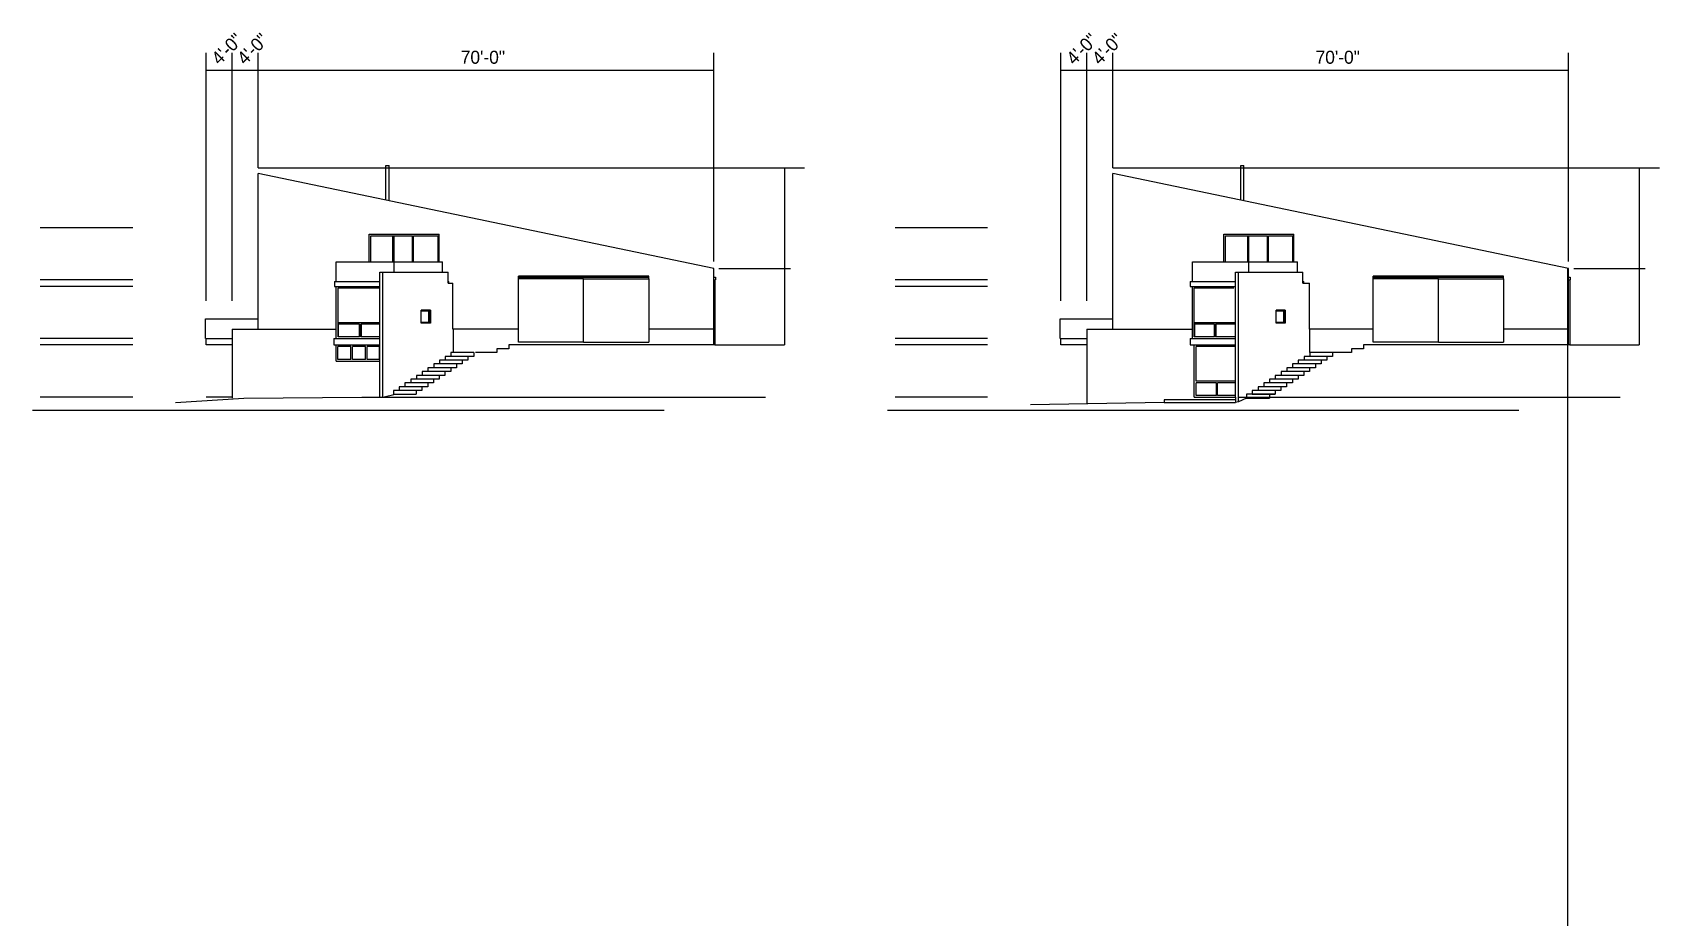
# Model space of a CAD drawing. Header units: inches. Extents: x -16659 to 2747, y 141 to 7454.
# Drawn here: x -7756 to -4757, y 2726 to 4357 of the extents above; entities that cross this region are included whole.
import ezdxf

# ---------------------------------------------------------------- set-up
doc = ezdxf.new("R2010")
doc.units = ezdxf.units.IN
doc.header["$LTSCALE"] = 0.5
doc.header["$MEASUREMENT"] = 0
for name, color, linetype in [('A-Elev-North', 7, 'Continuous'), ('A-Elev-South', 7, 'Continuous'), ('A-glazing', 252, 'Continuous'), ('A-walls', 7, 'Continuous'), ('construction', 160, 'Continuous')]:
    doc.layers.add(name, color=color, linetype=linetype)

msp = doc.modelspace()

# ---------------------------------------------------------------- linework, layer by layer
at = {"layer": 'A-Elev-North'}
for p, q in [((-6499.8, 3922.2), (-7339.8, 4097.4, -36033)), ((-4924.4, 3922.2), (-5764.4, 4097.4, -36033))]:
    msp.add_line(p, q, dxfattribs=at)
at = {"layer": 'A-Elev-North', "color": 252}
for p, q in [((-7192.4, 3796.3), (-7192.4, 3886.3)), ((-5614.3, 3796.3), (-5614.3, 3886.3)), ((-7152.7, 3796.3, -14653.9), (-7152.7, 3819.3, -14784.3)), ((-7150.6, 3796.3, -14641.9), (-7150.6, 3819.3, -14772.3)), ((-5577.2, 3796.3, -14653.9), (-5577.2, 3819.3, -14784.3)), ((-5575.1, 3796.3, -14641.9), (-5575.1, 3819.3, -14772.3)), ((-7196, 3751.3), (-7196, 3781.3)), ((-7193, 3754.3), (-7193, 3778.3)), ((-7169, 3754.3), (-7169, 3778.3)), ((-7166, 3754.3), (-7166, 3778.3)), ((-7142, 3754.3), (-7142, 3778.3)), ((-7139, 3754.3), (-7139, 3778.3)), ((-7116.2, 3754.3, -5147.6), (-7116.2, 3778.3, -5147.6)), ((-5610.8, 3714.3), (-5610.8, 3778.3, -363)), ((-5610.8, 3688.3), (-5610.8, 3711.3, -130.4)), ((-5573.7, 3688.3, -14653.9), (-5573.7, 3711.3, -14784.3)), ((-5571.6, 3688.3, -14641.9), (-5571.6, 3711.3, -14772.3))]:
    msp.add_line(p, q, dxfattribs=at)
at = {"layer": 'A-Elev-North', "color": 251}
for p, q in [((-7191.4, 3796.3), (-7191.4, 3819.3)), ((-7149.5, 3796.3, -14641.9), (-7149.5, 3819.3, -14641.9)), ((-5613.2, 3796.3), (-5613.2, 3819.3)), ((-5574, 3796.3, -14641.9), (-5574, 3819.3, -14641.9))]:
    msp.add_line(p, q, dxfattribs=at)
at = {"layer": 'A-Elev-South', "color": 7}
for p, q in [((-7104.3, 4048.6), (-7104.3, 4112.1)), ((-7104.3, 4112.1), (-7098.3, 4112.1)), ((-7098.3, 4047.3), (-7098.3, 4112.1)), ((-5528.8, 4048.6), (-5528.8, 4112.1)), ((-5528.8, 4112.1), (-5522.8, 4112.1)), ((-5522.8, 4047.3), (-5522.8, 4112.1)), ((-7339.8, 3810.3, -5147.6), (-7339.8, 4097.4, -5147.6)), ((-5764.4, 3810.3, -5147.6), (-5764.4, 4097.4, -5147.6)), ((-7436.8, 3793.3, -5147.6), (-7436.8, 3829.3, -5147.6)), ((-7436.8, 3829.3, -5147.6), (-7339.8, 3829.3, -5147.6)), ((-7436.8, 3829.3, -5147.6), (-7363.8, 3829.3, -5147.6)), ((-5861.4, 3829.3, -5147.6), (-5788.4, 3829.3, -5147.6)), ((-5861.4, 3829.3, -5147.6), (-5764.4, 3829.3, -5147.6)), ((-5861.4, 3793.3, -5147.6), (-5861.4, 3829.3, -5147.6)), ((-7435.8, 3781.3), (-7435.8, 3793.3, -5147.6)), ((-7387.8, 3781.3, -3431.7), (-7435.8, 3781.3)), ((-6877.8, 3781.3, -5147.6), (-6877.8, 3774.3, -5147.6)), ((-5860.4, 3781.3), (-5860.4, 3793.3, -5147.6)), ((-5812.4, 3781.3, -3431.7), (-5860.4, 3781.3)), ((-5302.4, 3781.3, -5147.6), (-5302.4, 3774.3, -5147.6)), ((-6963.6, 3753.3, 5116), (-6963.6, 3746.3, 5116)), ((-6953, 3753.3, 5116), (-6963.6, 3753.3, 5116)), ((-6953, 3760.3, 5116), (-6953, 3753.3, 5116)), ((-6942.4, 3760.3, 5116), (-6953, 3760.3, 5116)), ((-6942.4, 3767.3, 5116), (-6942.4, 3760.3, 5116)), ((-6899.8, 3767.3, -5147.6), (-6939.4, 3767.3)), ((-6899.8, 3774.3, -5147.6), (-6899.8, 3767.3, -5147.6)), ((-6892.8, 3774.3, -5147.6), (-6899.8, 3774.3, -5147.6)), ((-6877.8, 3774.3, -5147.6), (-6892.8, 3774.3, -5147.6)), ((-5370, 3753.3, -5147.6), (-5380.6, 3753.3, -5147.6)), ((-5380.6, 3753.3, -5147.6), (-5380.6, 3746.3, -5147.6)), ((-5359.4, 3760.3, -5147.6), (-5370, 3760.3, -5147.6)), ((-5370, 3760.3, -5147.6), (-5370, 3753.3, -5147.6)), ((-5359.4, 3767.3, -5147.6), (-5359.4, 3760.3, -5147.6)), ((-5324.4, 3767.3, -5147.6), (-5359.4, 3767.3, -5147.6)), ((-5317.4, 3774.3, -5147.6), (-5324.4, 3774.3, -5147.6)), ((-5324.4, 3774.3, -5147.6), (-5324.4, 3767.3, -5147.6)), ((-5302.4, 3774.3, -5147.6), (-5317.4, 3774.3, -5147.6)), ((-7016.6, 3718.3, 5116), (-7016.6, 3711.3, 5116)), ((-7006, 3718.3, 5116), (-7016.6, 3718.3, 5116)), ((-7006, 3725.3, 5116), (-7006, 3718.3, 5116)), ((-6995.4, 3725.3, 5116), (-7006, 3725.3, 5116)), ((-6995.4, 3732.3, 5116), (-6995.4, 3725.3, 5116)), ((-6984.8, 3732.3, 5116), (-6995.4, 3732.3, 5116)), ((-6984.8, 3739.3, 5116), (-6984.8, 3732.3, 5116)), ((-6974.2, 3739.3, 5116), (-6984.8, 3739.3, 5116)), ((-6974.2, 3746.3, 5116), (-6974.2, 3739.3, 5116)), ((-6963.6, 3746.3, 5116), (-6974.2, 3746.3, 5116)), ((-5423, 3718.3, -5147.6), (-5433.6, 3718.3, -5147.6)), ((-5433.6, 3718.3, -5147.6), (-5433.6, 3711.3, -5147.6)), ((-5412.4, 3725.3, -5147.6), (-5423, 3725.3, -5147.6)), ((-5423, 3725.3, -5147.6), (-5423, 3718.3, -5147.6)), ((-5401.8, 3732.3, -5147.6), (-5412.4, 3732.3, -5147.6)), ((-5412.4, 3732.3, -5147.6), (-5412.4, 3725.3, -5147.6)), ((-5391.2, 3739.3, -5147.6), (-5401.8, 3739.3, -5147.6)), ((-5401.8, 3739.3, -5147.6), (-5401.8, 3732.3, -5147.6)), ((-5380.6, 3746.3, -5147.6), (-5391.2, 3746.3, -5147.6)), ((-5391.2, 3746.3, -5147.6), (-5391.2, 3739.3, -5147.6)), ((-7109.8, 3685.3, 5147.6), (-7087.4, 3690.3)), ((-7090.4, 3690.3, 5116), (-7048.4, 3690.3, 5116)), ((-7037.8, 3697.3, 5116), (-7048.4, 3697.3, 5116)), ((-7048.4, 3697.3, 5116), (-7048.4, 3690.3, 5116)), ((-7037.8, 3704.3, 5116), (-7037.8, 3697.3, 5116)), ((-7027.2, 3704.3, 5116), (-7037.8, 3704.3, 5116)), ((-7027.2, 3711.3, 5116), (-7027.2, 3704.3, 5116)), ((-7016.6, 3711.3, 5116), (-7027.2, 3711.3, 5116)), ((-5507.4, 3690.3, -5147.6), (-5465.4, 3690.3, -5147.6)), ((-5465.4, 3690.3, -5147.6), (-5476, 3690.3, -5147.6)), ((-5476, 3690.3, -5147.6), (-5476, 3683.3, -5147.6)), ((-5465.4, 3697.3, -5147.6), (-5465.4, 3690.3, -5147.6)), ((-5454.8, 3697.3, -5147.6), (-5465.4, 3697.3, -5147.6)), ((-5444.2, 3704.3, -5147.6), (-5454.8, 3704.3, -5147.6)), ((-5454.8, 3704.3, -5147.6), (-5454.8, 3697.3, -5147.6)), ((-5433.6, 3711.3, -5147.6), (-5444.2, 3711.3, -5147.6)), ((-5444.2, 3711.3, -5147.6), (-5444.2, 3704.3, -5147.6)), ((-7387.8, 3685.3, -3431.7), (-7435.8, 3685.3)), ((-7148.8, 3685.3, -5147.6), (-7109.8, 3685.3)), ((-7148.8, 3685.3, -5147.6), (-7148.8, 3685.3, -5147.6)), ((-5518, 3683.3, -5147.6), (-5476, 3683.3, -5147.6))]:
    msp.add_line(p, q, dxfattribs=at)
at = {"layer": 'A-Elev-South', "color": 2, "ltscale": 0.1}
for p, q in [((-7570.7, 3997.3, -20590.3), (-7741.2, 3997.3, -20590.3)), ((-7570.7, 3997.3, -20590.3), (-7741.2, 3997.3, -20590.3)), ((-5995.2, 3997.3, -20590.3), (-6165.7, 3997.3, -20590.3)), ((-5995.2, 3997.3, -20590.3), (-6165.7, 3997.3, -20590.3)), ((-7570.7, 3901.3, -20590.3), (-7741.2, 3901.3, -20590.3)), ((-5995.2, 3901.3, -20590.3), (-6165.7, 3901.3, -20590.3)), ((-7570.7, 3889.3, -20590.3), (-7741.2, 3889.3, -20590.3)), ((-5995.2, 3889.3, -20590.3), (-6165.7, 3889.3, -20590.3)), ((-7570.7, 3793.3, -20590.3), (-7741.2, 3793.3, -20590.3)), ((-7570.7, 3781.3, -20590.3), (-7741.2, 3781.3, -20590.3)), ((-5995.2, 3793.3, -20590.3), (-6165.7, 3793.3, -20590.3)), ((-5995.2, 3781.3, -20590.3), (-6165.7, 3781.3, -20590.3)), ((-7570.7, 3685.3, -20590.3), (-7741.2, 3685.3, -20590.3)), ((-5995.2, 3685.3, -20590.3), (-6165.7, 3685.3, -20590.3))]:
    msp.add_line(p, q, dxfattribs=at)
at = {"layer": 'A-Elev-South', "color": 252}
for p, q in [((-7135.2, 3985.3, -15442.7), (-7006.2, 3985.3, -15442.7)), ((-7135.2, 3934.3, -15442.7), (-7135.2, 3985.3, -15442.7)), ((-7132.2, 3982.3, -15442.7), (-7089.2, 3982.3, 753.3)), ((-7132.2, 3934.3, -15442.7), (-7132.2, 3982.3, -15442.7)), ((-7091.2, 3934.3), (-7091.2, 3982.3)), ((-7089.2, 3982.3), (-7055.1, 3982.3)), ((-7089.2, 3934.3), (-7089.2, 3982.3)), ((-7055.1, 3934.3), (-7055.1, 3982.3)), ((-7053.1, 3982.3), (-7008.2, 3982.3, -15442.7)), ((-7053.1, 3934.3), (-7053.1, 3982.3)), ((-7008.2, 3934.3), (-7008.2, 3982.3)), ((-7006.2, 3934.3), (-7006.2, 3985.3)), ((-5559.7, 3934.3, -15442.7), (-5559.7, 3985.3, -15442.7)), ((-5559.7, 3985.3, -15442.7), (-5430.7, 3985.3, -15442.7)), ((-5556.7, 3982.3, -15442.7), (-5513.7, 3982.3, 753.3)), ((-5556.7, 3934.3, -15442.7), (-5556.7, 3982.3, -15442.7)), ((-5515.7, 3934.3), (-5515.7, 3982.3)), ((-5513.7, 3934.3), (-5513.7, 3982.3)), ((-5513.7, 3982.3), (-5479.7, 3982.3)), ((-5479.7, 3934.3), (-5479.7, 3982.3)), ((-5477.7, 3982.3), (-5432.7, 3982.3, -15442.7)), ((-5477.7, 3934.3), (-5477.7, 3982.3)), ((-5432.7, 3934.3), (-5432.7, 3982.3)), ((-5430.7, 3934.3), (-5430.7, 3985.3)), ((-6499.8, 3906.3), (-6496.8, 3906.3)), ((-6499.8, 3901.3), (-6496.8, 3901.3)), ((-6497.8, 3901.3), (-6497.8, 3781.3, -5147.6)), ((-6496.8, 3906.3), (-6496.8, 3901.3)), ((-4924.4, 3906.3), (-4921.4, 3906.3)), ((-4924.4, 3901.3), (-4921.4, 3901.3)), ((-4922.4, 3901.3), (-4922.4, 3781.3, -5147.6)), ((-4921.4, 3906.3), (-4921.4, 3901.3)), ((-7024.9, 3843.7, 152.4), (-7039.1, 3843.7, 2316.2)), ((-7024.9, 3822.8, -257.6), (-7024.9, 3843.7, -257.6)), ((-5449.4, 3843.7, 152.4), (-5463.6, 3843.7, 2316.2)), ((-5449.4, 3822.8, -257.6), (-5449.4, 3843.7, -257.6)), ((-7115.4, 3822.3, -5147.6), (-7192.4, 3822.3)), ((-7152.7, 3819.3), (-7192.4, 3819.3)), ((-7115.4, 3819.3, -19789.4), (-7150.6, 3819.3, -14641.9)), ((-7024.9, 3822.8, 152.4), (-7039.1, 3822.8, 2316.2)), ((-5538.7, 3822.3), (-5614.3, 3822.3)), ((-5577.2, 3819.3), (-5614.3, 3819.3)), ((-5538.7, 3819.3, -14641.9), (-5575.1, 3819.3, -14641.9)), ((-5449.4, 3822.8, 152.4), (-5463.6, 3822.8, 2316.2)), ((-7169, 3778.3), (-7193, 3778.3)), ((-7152.7, 3796.3), (-7192.4, 3796.3)), ((-7142, 3778.3), (-7166, 3778.3)), ((-7115.4, 3796.3, -19789.4), (-7150.6, 3796.3, -14641.9)), ((-7116.2, 3778.3), (-7139, 3778.3)), ((-5577.2, 3796.3), (-5614.3, 3796.3)), ((-5538.7, 3778.3), (-5610.8, 3778.3)), ((-5538.7, 3796.3, -14641.9), (-5575.1, 3796.3, -14641.9)), ((-7169, 3754.3), (-7193, 3754.3)), ((-7142, 3754.3), (-7166, 3754.3)), ((-7116.2, 3754.3), (-7139, 3754.3)), ((-5538.7, 3714.3), (-5610.8, 3714.3)), ((-5573.7, 3711.3), (-5610.8, 3711.3)), ((-5573.7, 3688.3), (-5610.8, 3688.3)), ((-5538.7, 3711.3, -14641.9), (-5571.6, 3711.3, -14641.9)), ((-5538.7, 3688.3, -14641.9), (-5571.6, 3688.3, -14641.9)), ((-7755.5, 3661.3, -5147.6), (-6591.5, 3661.3, -5147.6)), ((-6180, 3661.3, -5147.6), (-5016, 3661.3, -5147.6))]:
    msp.add_line(p, q, dxfattribs=at)
at = {"layer": 'A-Elev-South', "color": 253}
for p, q in [((-7196, 3934.3, -15442.7), (-7132.9, 3934.3, -15442.7)), ((-7132.9, 3934.3), (-6999.7, 3934.3)), ((-7089.2, 3915.3), (-7089.2, 3934.3)), ((-6999.7, 3915.3), (-6999.7, 3934.3)), ((-5617.8, 3934.3, -15442.7), (-5557.4, 3934.3, -15442.7)), ((-5557.4, 3934.3), (-5424.2, 3934.3)), ((-5513.7, 3915.3), (-5513.7, 3934.3)), ((-5424.2, 3915.3), (-5424.2, 3934.3)), ((-7199.1, 3898.3), (-7115.4, 3898.3, -20590.3)), ((-7115.4, 3685.3, -20590.3), (-7115.4, 3915.3, -20590.3)), ((-7115.4, 3915.3, -20590.3), (-6989.8, 3915.3, -15442.7)), ((-7109.8, 3685.3, -5147.6), (-7109.8, 3915.3, -5147.6)), ((-6989.8, 3895.3), (-6989.8, 3915.3)), ((-6989.8, 3898.3, -15442.7), (-6988.2, 3898.3, -15442.7)), ((-6988.2, 3895.3, -15442.7), (-6988.2, 3898.3, -15442.7)), ((-6859.8, 3906.2, 5147.6), (-6859.8, 3908.2, 5147.6)), ((-6859.8, 3906.2, 5147.6), (-6619.8, 3906.2, 5147.6)), ((-6859.8, 3903.2, 5147.6), (-6859.8, 3906.2, 5147.6)), ((-6859.8, 3903.2, 5147.6), (-6859.8, 3903.2, 5147.6)), ((-6739.8, 3903.2, 5147.6), (-6619.8, 3903.2, 5147.6)), ((-6619.8, 3903.2, 5147.6), (-6619.8, 3908.2, 5147.6)), ((-6619.8, 3903.2, 5147.6), (-6619.8, 3786.3)), ((-6619.8, 3903.2, 5147.6), (-6619.8, 3903.2, 5147.6)), ((-5622.1, 3898.3, -15442.7), (-5538.7, 3898.3, -15442.7)), ((-5538.7, 3685.3, -15442.7), (-5538.7, 3915.3, -15442.7)), ((-5538.7, 3915.3, -15442.7), (-5414.3, 3915.3, -15442.7)), ((-5533.1, 3676.3), (-5533.1, 3915.3)), ((-5414.3, 3895.3), (-5414.3, 3915.3)), ((-5414.3, 3898.3, -15442.7), (-5412.7, 3898.3, -15442.7)), ((-5412.7, 3895.3, -15442.7), (-5412.7, 3898.3, -15442.7)), ((-5284.4, 3906.2, 5147.6), (-5284.4, 3908.2, 5147.6)), ((-5284.4, 3903.2, 5147.6), (-5284.4, 3906.2, 5147.6)), ((-5284.4, 3906.2, 5147.6), (-5044.4, 3906.2, 5147.6)), ((-5284.4, 3903.2, 5147.6), (-5284.4, 3903.2, 5147.6)), ((-5164.4, 3903.2, 5147.6), (-5044.4, 3903.2, 5147.6)), ((-5044.4, 3903.2, 5147.6), (-5044.4, 3908.2, 5147.6)), ((-5044.4, 3903.2, 5147.6), (-5044.4, 3786.3)), ((-5044.4, 3903.2, 5147.6), (-5044.4, 3903.2, 5147.6)), ((-7199.1, 3889.3), (-7115.4, 3889.3, -20590.3)), ((-6989.8, 3895.3, -15442.7), (-6980.6, 3895.3, -15442.7)), ((-5622.1, 3889.3, -15442.7), (-5538.7, 3889.3, -15442.7)), ((-5414.3, 3895.3, -15442.7), (-5402.1, 3895.3, -15442.7)), ((-7022.1, 3845.3), (-7039.1, 3845.3)), ((-7039.1, 3821.3, 2573.8), (-7039.1, 3845.3, 2573.8)), ((-7022.1, 3845.3), (-7022.1, 3821.3)), ((-5463.6, 3821.3, 2573.8), (-5463.6, 3845.3, 2573.8)), ((-5446.6, 3845.3), (-5463.6, 3845.3)), ((-5446.6, 3845.3), (-5446.6, 3821.3)), ((-7387.8, 3810.3, -10295.1), (-7196, 3810.3, -10295.1)), ((-7022.1, 3821.3), (-7039.1, 3821.3)), ((-6859.8, 3810.3), (-6979.9, 3810.3, -5246.8)), ((-6499.8, 3810.3, -4941.7), (-6619.8, 3810.3)), ((-5812.4, 3810.3, -10295.1), (-5617.8, 3810.3, -10295.1)), ((-5446.6, 3821.3), (-5463.6, 3821.3)), ((-5284.4, 3810.3), (-5402.1, 3810.3, -5147.6)), ((-4924.4, 3810.3, -4941.7), (-5044.4, 3810.3)), ((-7435.8, 3793.3, -10295.1), (-7387.8, 3793.3, -10295.1)), ((-7200.3, 3793.3), (-7115.4, 3793.3, -5147.6)), ((-7200.3, 3781.3), (-7115.4, 3781.3, -5147.6)), ((-6739.8, 3786.3, 5147.6), (-6619.8, 3786.3)), ((-5860.4, 3793.3, -10295.1), (-5812.4, 3793.3, -10295.1)), ((-5622.1, 3793.3), (-5538.7, 3793.3)), ((-5622.1, 3781.3), (-5538.7, 3781.3)), ((-5164.4, 3786.3, 5147.6), (-5044.4, 3786.3)), ((-7196, 3751.3), (-7115.4, 3751.3, -5147.6)), ((-6963.6, 3753.3, 5116), (-7005.6, 3753.3, 5116)), ((-6953, 3760.3, 5116), (-6995, 3760.3, 5116)), ((-6942.4, 3767.3, 5116), (-6984.4, 3767.3, 5116)), ((-5380.6, 3753.3, -5147.6), (-5422.6, 3753.3, -5147.6)), ((-5370, 3760.3, -5147.6), (-5412, 3760.3, -5147.6)), ((-5359.4, 3767.3, -5147.6), (-5401.4, 3767.3, -5147.6)), ((-7016.6, 3718.3, 5116), (-7058.6, 3718.3, 5116)), ((-7006, 3725.3, 5116), (-7048, 3725.3, 5116)), ((-6995.4, 3732.3, 5116), (-7037.4, 3732.3, 5116)), ((-6984.8, 3739.3, 5116), (-7026.8, 3739.3, 5116)), ((-6974.2, 3746.3, 5116), (-7016.2, 3746.3, 5116)), ((-5433.6, 3718.3, -5147.6), (-5475.6, 3718.3, -5147.6)), ((-5423, 3725.3, -5147.6), (-5465, 3725.3, -5147.6)), ((-5412.4, 3732.3, -5147.6), (-5454.4, 3732.3, -5147.6)), ((-5401.8, 3739.3, -5147.6), (-5443.8, 3739.3, -5147.6)), ((-5391.2, 3746.3, -5147.6), (-5433.2, 3746.3, -5147.6)), ((-7048.4, 3697.3, 5116), (-7090.4, 3697.3, 5116)), ((-7037.8, 3704.3, 5116), (-7079.8, 3704.3, 5116)), ((-7027.2, 3711.3, 5116), (-7069.2, 3711.3, 5116)), ((-5476, 3690.3, -5147.6), (-5518, 3690.3, -5147.6)), ((-5465.4, 3697.3, -5147.6), (-5507.4, 3697.3, -5147.6)), ((-5454.8, 3704.3, -5147.6), (-5496.8, 3704.3, -5147.6)), ((-5444.2, 3711.3, -5147.6), (-5486.2, 3711.3, -5147.6)), ((-5538.7, 3680.3, -15442.7), (-5669.8, 3680.3)), ((-5669.8, 3680.3), (-5669.8, 3675.3)), ((-5614.4, 3685.3, -15442.7), (-5538.7, 3685.3, -15442.7))]:
    msp.add_line(p, q, dxfattribs=at)
at = {"layer": 'A-Elev-South', "color": 251}
for p, q in [((-7196, 3898.3), (-7196, 3934.3)), ((-5617.8, 3898.3), (-5617.8, 3934.3)), ((-7199.1, 3898.3), (-7199.1, 3889.3)), ((-6619.8, 3908.2, 5147.6), (-6859.8, 3908.2, 5147.6)), ((-5622.1, 3898.3, -15442.7), (-5622.1, 3889.3, -15442.7)), ((-5044.4, 3908.2, 5147.6), (-5284.4, 3908.2, 5147.6)), ((-7196, 3793.3), (-7196, 3889.3)), ((-6980.6, 3810.3, -10326.7), (-6980.6, 3895.3, -10326.7)), ((-5617.8, 3793.3), (-5617.8, 3889.3)), ((-5402.1, 3810.3, -15442.7), (-5402.1, 3895.3, -15442.7)), ((-7023.9, 3821.3, -257.6), (-7023.9, 3845.3, -257.6)), ((-5448.4, 3821.3, -257.6), (-5448.4, 3845.3, -257.6)), ((-6979.9, 3767.3), (-6979.9, 3810.3)), ((-5401.4, 3767.3, -5147.6), (-5401.4, 3810.3, -5147.6)), ((-7200.3, 3793.3), (-7200.3, 3781.3)), ((-5622.1, 3793.3), (-5622.1, 3781.3)), ((-7005.6, 3753.3, 5116), (-7005.6, 3746.3, 5116)), ((-6995, 3760.3, 5116), (-6995, 3753.3, 5116)), ((-6984.4, 3767.3, 5116), (-6984.4, 3760.3, 5116)), ((-5422.6, 3753.3, -5147.6), (-5422.6, 3746.3, -5147.6)), ((-5412, 3760.3, -5147.6), (-5412, 3753.3, -5147.6)), ((-5401.4, 3767.3, -5147.6), (-5401.4, 3760.3, -5147.6)), ((-7058.6, 3718.3, 5116), (-7058.6, 3711.3, 5116)), ((-7048, 3725.3, 5116), (-7048, 3718.3, 5116)), ((-7037.4, 3732.3, 5116), (-7037.4, 3725.3, 5116)), ((-7026.8, 3739.3, 5116), (-7026.8, 3732.3, 5116)), ((-7016.2, 3746.3, 5116), (-7016.2, 3739.3, 5116)), ((-5475.6, 3718.3, -5147.6), (-5475.6, 3711.3, -5147.6)), ((-5465, 3725.3, -5147.6), (-5465, 3718.3, -5147.6)), ((-5454.4, 3732.3, -5147.6), (-5454.4, 3725.3, -5147.6)), ((-5443.8, 3739.3, -5147.6), (-5443.8, 3732.3, -5147.6)), ((-5433.2, 3746.3, -5147.6), (-5433.2, 3739.3, -5147.6)), ((-7090.4, 3697.3, 5116), (-7090.4, 3690.3, 5116)), ((-7079.8, 3704.3, 5116), (-7079.8, 3697.3, 5116)), ((-7069.2, 3711.3, 5116), (-7069.2, 3704.3, 5116)), ((-5518, 3690.3, -5147.6), (-5518, 3683.3, -5147.6)), ((-5507.4, 3697.3, -5147.6), (-5507.4, 3690.3, -5147.6)), ((-5496.8, 3704.3, -5147.6), (-5496.8, 3697.3, -5147.6)), ((-5486.2, 3711.3, -5147.6), (-5486.2, 3704.3, -5147.6))]:
    msp.add_line(p, q, dxfattribs=at)
at = {"layer": 'A-Elev-South'}
for p, q in [((-6739.8, 3903.2, 5147.6), (-6859.8, 3903.2, 5147.6)), ((-6859.8, 3786.3, 5147.6), (-6859.8, 3903.2, 5147.6)), ((-6739.8, 3786.3, 5147.6), (-6739.8, 3903.2, 5147.6)), ((-6499.8, 3786.3), (-6499.8, 3922.2)), ((-5284.4, 3786.3, 5147.6), (-5284.4, 3903.2, 5147.6)), ((-5164.4, 3903.2, 5147.6), (-5284.4, 3903.2, 5147.6)), ((-5164.4, 3786.3, 5147.6), (-5164.4, 3903.2, 5147.6)), ((-4924.4, 3786.3), (-4924.4, 3922.2)), ((-6499.8, 3781.3), (-6499.8, 3894.3)), ((-4924.4, 3781.3), (-4924.4, 3894.3)), ((-7387.8, 3810.3, -5147.6), (-7387.8, 3683.1, -5147.6)), ((-5812.4, 3810.3, -5147.6), (-5812.4, 3672.8, -5147.6)), ((-6497.8, 3781.3, -5147.6), (-6877.8, 3781.3, -5147.6)), ((-6739.8, 3786.3), (-6859.8, 3786.3)), ((-4922.4, 3781.3, -5147.6), (-5302.4, 3781.3, -5147.6)), ((-5164.4, 3786.3), (-5284.4, 3786.3)), ((-7491.8, 3675.3, -10295.1), (-7365.8, 3683.3)), ((-7365.8, 3683.3), (-7148.8, 3685.3, -5147.6)), ((-5669.8, 3675.3), (-5916.3, 3671, -10295.1)), ((-5669.8, 3675.3), (-5538.7, 3675.3)), ((-5518, 3683.3, -5147.6), (-5533.1, 3676.3))]:
    msp.add_line(p, q, dxfattribs=at)
at = {"layer": 'A-Elev-South', "color": 250}
for p, q in [((-7023.2, 3821.3), (-7023.2, 3845.3)), ((-5447.7, 3821.3), (-5447.7, 3845.3))]:
    msp.add_line(p, q, dxfattribs=at)
at = {"layer": 'A-Elev-South', "color": 126}
for p, q in [((-7109.8, 3685.3), (-6404.9, 3685.3, -5147.6)), ((-5533.1, 3685.3, 5147.6), (-4829.4, 3685.3, -5147.6))]:
    msp.add_line(p, q, dxfattribs=at)
at = {"layer": 'A-glazing'}
for p, q in [((-7192.4, 3886.3, -25737.8), (-7115.4, 3886.3, -31094.1)), ((-5614.3, 3886.3, -25737.8), (-5541.7, 3886.3, -25737.8)), ((-6979.8, 3810.3, -31.6), (-6980.6, 3810.3, 818.9))]:
    msp.add_line(p, q, dxfattribs=at)
at = {"layer": 'A-walls', "color": 253}
for p, q in [((-5614.4, 3685.3), (-5614.4, 3781.3)), ((-5538.7, 3685.3, -15442.7), (-5538.7, 3675.3, -15442.7))]:
    msp.add_line(p, q, dxfattribs=at)
at = {"layer": 'A-walls'}
msp.add_line((-5533.1, 3676.3), (-5538.7, 3675.3, -15442.7), dxfattribs=at)
at = {"layer": 'construction'}
for p, q in [((-7435.8, 3862.9, -4869.3), (-7435.8, 4319.8, -4869.3)), ((-7387.8, 3862.9, -4869.3), (-7387.8, 4319.8, -4869.3)), ((-7339.8, 4107.4, -4869.3), (-7339.8, 4319.8, -4869.3)), ((-6499.8, 3934.9), (-6499.8, 4319.8)), ((-5860.4, 3862.9, -4869.3), (-5860.4, 4319.8, -4869.3)), ((-5812.4, 3862.9, -4869.3), (-5812.4, 4319.8, -4869.3)), ((-5764.4, 4107.4, -4869.3), (-5764.4, 4319.8, -4869.3)), ((-4924.4, 3934.9), (-4924.4, 4319.8)), ((-6499.8, 4287.2, -5682.8), (-7435.8, 4287.2, -11108.6)), ((-4924.4, 4287.2, -5682.8), (-5860.4, 4287.2, -11108.6)), ((-7339.8, 4107.4, -38092), (-6332.5, 4107.4, -38092)), ((-6369.9, 4107.4, 16.2), (-6369.9, 3781.3, -5147.6)), ((-5764.4, 4107.4, -38092), (-4757, 4107.4, -38092)), ((-4794.4, 4107.4, 16.2), (-4794.4, 3781.3, -5147.6)), ((-6490.4, 3922.2), (-6358.7, 3922.2)), ((-4926.4, 3922.2), (-4926.4, 1584.2)), ((-4914.9, 3922.2), (-4783.2, 3922.2)), ((-6497.8, 3781.3, -5147.6), (-6369.9, 3781.3, -5147.6)), ((-4922.4, 3781.3, -5147.6), (-4794.4, 3781.3, -5147.6))]:
    msp.add_line(p, q, dxfattribs=at)

# ---------------------------------------------------------------- texts
for p in [(-7411.3, 4295.8, -5147.6), (-7364.1, 4295.8, -5147.6), (-5835.8, 4295.8, -5147.6), (-5788.6, 4295.8, -5147.6)]:
    msp.add_text('4\'-0"', height=24, rotation=45, dxfattribs=at).set_placement(p)
for p in [(-6966.4, 4299.5, -5147.6), (-5390.9, 4299.5, -5147.6)]:
    msp.add_text('70\'-0"', height=24, dxfattribs=at).set_placement(p)

doc.saveas('drawing.dxf')
